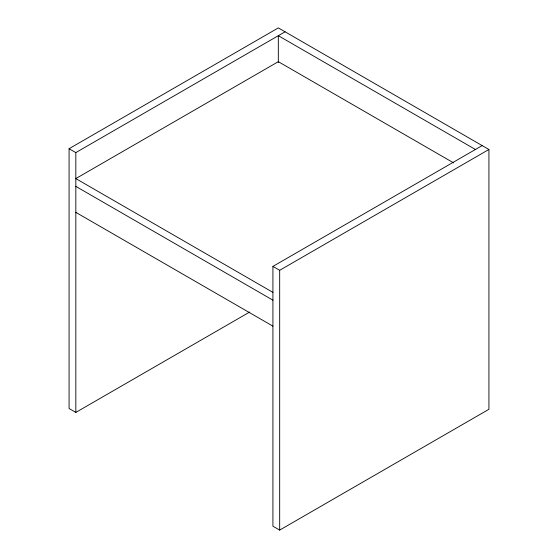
<?xml version="1.0" encoding="UTF-8"?>
<svg xmlns="http://www.w3.org/2000/svg" width="558" height="558" viewBox="0 0 558 558"><rect width="100%" height="100%" fill="white"/><g stroke="black" fill="none" stroke-linecap="round" stroke-linejoin="round"><path stroke-width="0.84" d="M249.698 312.027L75.825 412.411L69.08 408.512L69.08 148.707L278.323 27.9L488.92 149.488L488.92 409.293L279.677 530.1L272.925 526.201L272.925 266.396L482.175 145.589M69.08 148.707L75.825 152.606L285.075 31.799M272.925 266.396L279.677 270.295L488.92 149.488M475.423 149.488L278.323 35.691L278.323 62.538M453.605 162.873L278.323 61.673L75.825 178.588L272.925 292.378M75.825 186.379L272.925 300.169M75.825 212.361L272.925 326.151M279.677 270.295L279.677 530.1M75.825 152.606L75.825 412.411"/></g></svg>
